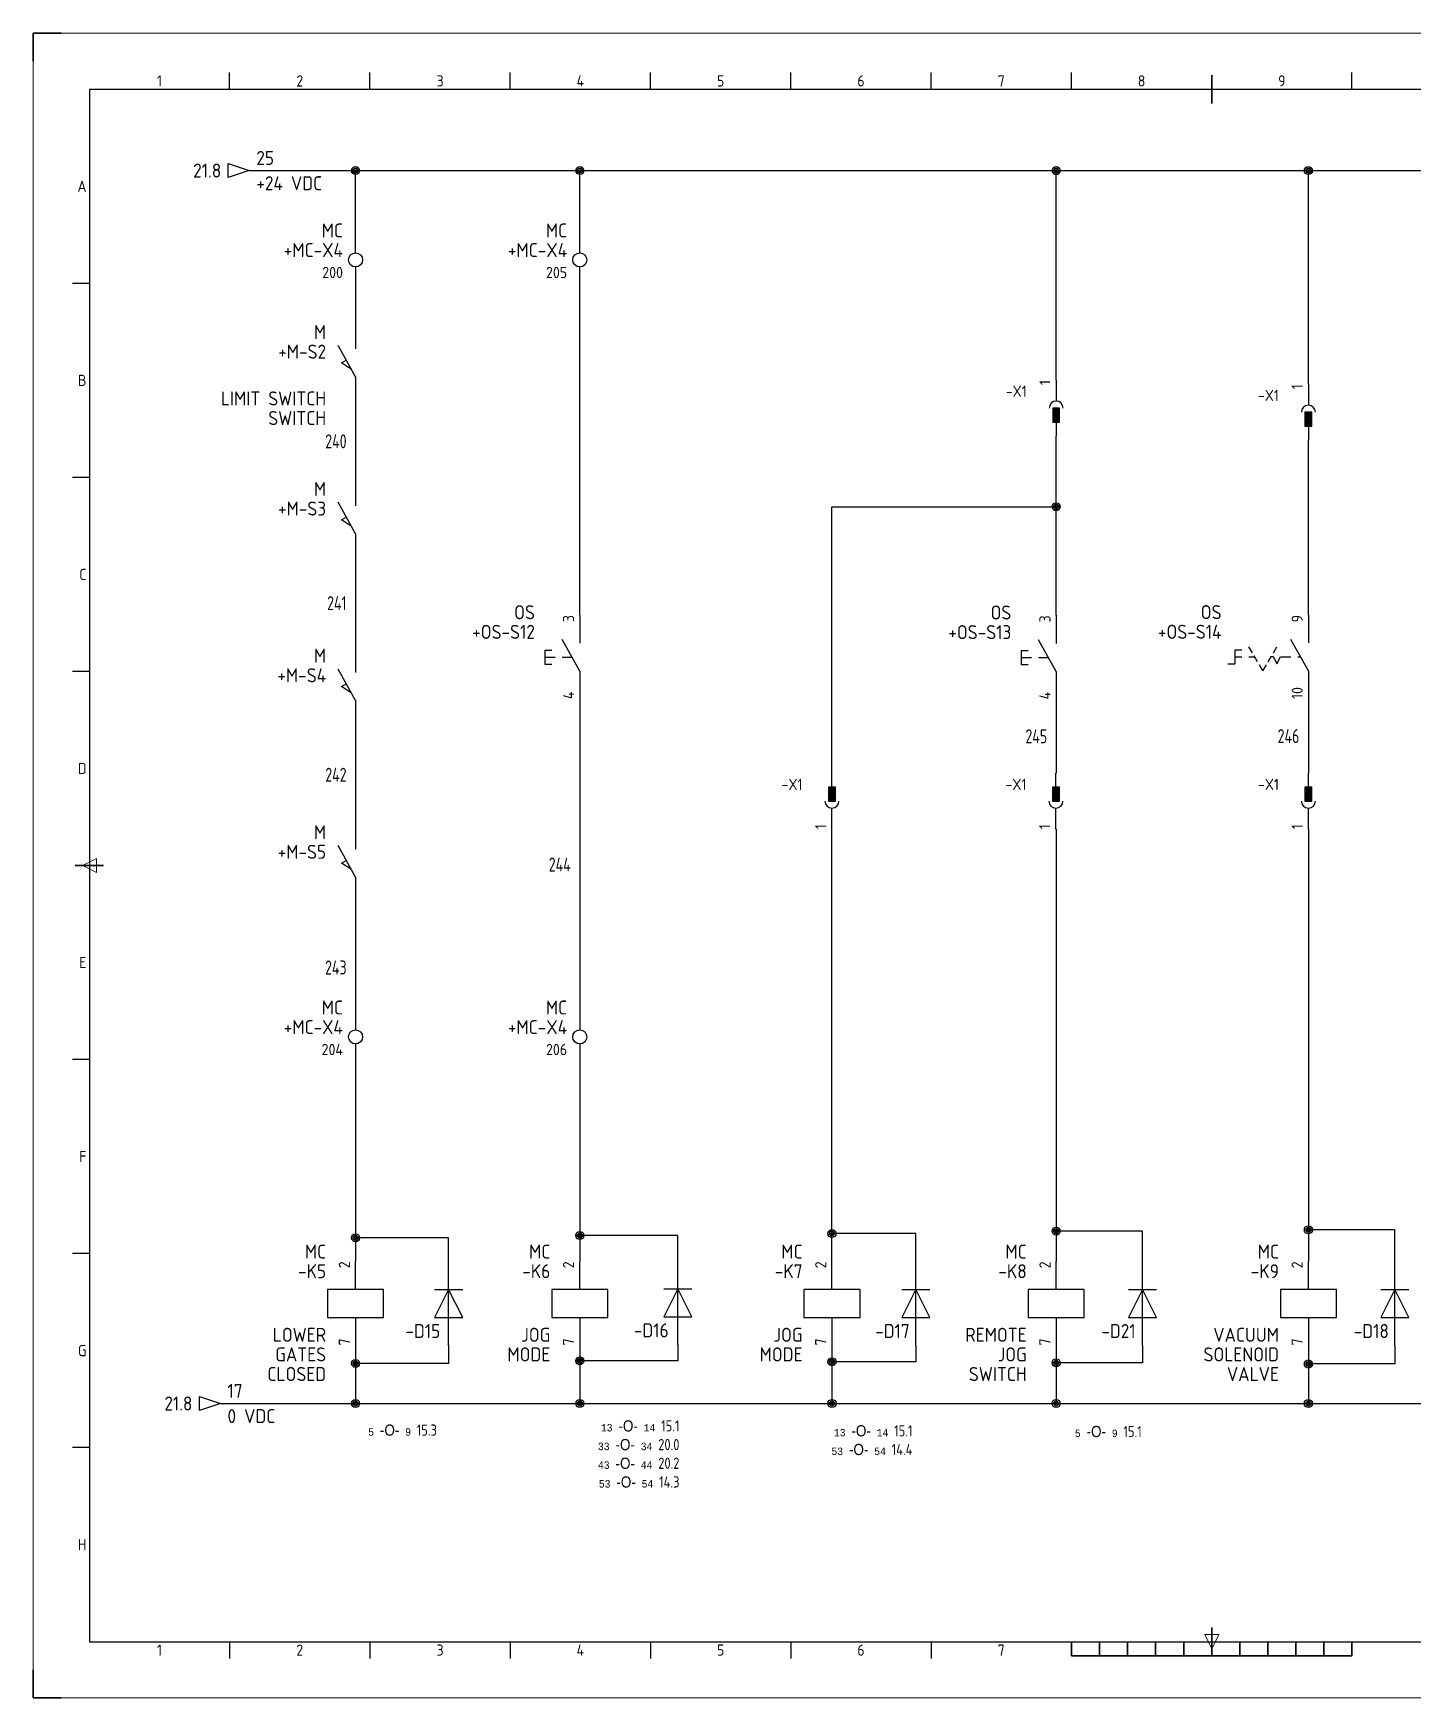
# Model space of a CAD drawing. Header units: millimetres. Extents: x 0 to 841, y 0 to 594.
# Drawn here: x 0 to 492, y 0 to 594 of the extents above; entities that cross this region are included whole.
import ezdxf
from ezdxf.enums import TextEntityAlignment as Align

# ---------------------------------------------------------------- set-up
doc = ezdxf.new("R2010")
doc.units = ezdxf.units.MM
doc.header["$LTSCALE"] = 12
for name, color, linetype in [('AE_BOR', 1, 'Continuous'), ('BLK_0.75mm^2', 7, 'Continuous'), ('BLU_1.0mm^2', 5, 'Continuous'), ('BLU_1.5mm^2', 5, 'Continuous'), ('DESC', 150, 'Continuous'), ('GRN_2.5mm^2', 3, 'Continuous'), ('LOC', 8, 'Continuous'), ('MISC', 7, 'Continuous'), ('SYMS', 7, 'Continuous'), ('TAGS', 150, 'Continuous'), ('TERMS', 123, 'Continuous'), ('WIRENO', 72, 'Continuous'), ('WIREREF_DEST', 52, 'Continuous'), ('XREF', 7, 'Continuous')]:
    doc.layers.add(name, color=color, linetype=linetype)
doc.styles.add('WD_IEC', font='isocp2.shx', dxfattribs={"width": 0.9, "height": 4, "bigfont": 'gbcbig.shx'})

# ---------------------------------------------------------------- blocks, each defined once
blk = doc.blocks.new('gb_a1')
for p, q in [((20, 574), (20, 20)), ((20, 574), (821, 574)), ((20, 20), (821, 20))]:
    blk.add_line(p, q)
at = {"layer": 'AE_BOR', "lineweight": 30}
for p, q in [((10, 594), (0, 594)), ((0, 594), (0, 584)), ((0, 0), (0, 10)), ((0, 0), (10, 0))]:
    blk.add_line(p, q, dxfattribs=at)
at = {"layer": 'AE_BOR', "color": 1, "lineweight": 15}
for p, q in [((0, 594), (841, 594)), ((0, 0), (0, 594)), ((17.5, 297), (22.5, 299.5)), ((22.5, 294.5), (17.5, 297)), ((22.5, 299.5), (22.5, 294.5)), ((420.5, 17.5), (418, 22.5)), ((418, 22.5), (423, 22.5)), ((423, 22.5), (420.5, 17.5)), ((841, 0), (0, 0))]:
    blk.add_line(p, q, dxfattribs=at)
at = {"layer": 'AE_BOR'}
for p, q in [((70.0625, 574), (70.0625, 580)), ((120.125, 574), (120.125, 580)), ((170.1875, 574), (170.1875, 580)), ((220.25, 574), (220.25, 580)), ((270.3125, 574), (270.3125, 580)), ((320.375, 574), (320.375, 580)), ((370.4375, 574), (370.4375, 580)), ((470.5625, 574), (470.5625, 580)), ((20, 504.75), (14, 504.75)), ((20, 435.5), (14, 435.5)), ((20, 366.25), (14, 366.25)), ((20, 227.75), (14, 227.75)), ((20, 158.5), (14, 158.5)), ((20, 89.25), (14, 89.25)), ((70.0625, 20), (70.0625, 14)), ((120.125, 20), (120.125, 14)), ((170.1875, 20), (170.1875, 14)), ((220.25, 20), (220.25, 14)), ((270.3125, 20), (270.3125, 14)), ((320.375, 20), (320.375, 14))]:
    blk.add_line(p, q, dxfattribs=at)
at = {"layer": 'AE_BOR', "color": 2, "lineweight": 30}
for p, q in [((420.5, 574), (420.5, 579)), ((420.5, 569), (420.5, 574)), ((15, 297), (25, 297)), ((420.5, 20), (420.5, 25)), ((370.5, 20), (370.5, 15)), ((380.5, 20), (380.5, 15)), ((390.5, 20), (390.5, 15)), ((400.5, 20), (400.5, 15)), ((410.5, 20), (410.5, 15)), ((420.5, 20), (420.5, 15)), ((430.5, 20), (430.5, 15)), ((440.5, 20), (440.5, 15)), ((450.5, 20), (450.5, 15)), ((460.5, 20), (460.5, 15)), ((470.5, 20), (470.5, 15)), ((370.5, 15), (470.5, 15))]:
    blk.add_line(p, q, dxfattribs=at)
at = {"layer": 'AE_BOR', "style": 'WD_IEC'}
for s, p in [('1', (45.03125, 575)), ('2', (95.09375, 575)), ('3', (145.15625, 575)), ('4', (195.21875, 575)), ('5', (245.28125, 575)), ('6', (295.34375, 575)), ('7', (345.40625, 575)), ('8', (395.46875, 575)), ('9', (445.53125, 575)), ('1', (45.03125, 15)), ('2', (95.09375, 15)), ('3', (145.15625, 15)), ('4', (195.21875, 15)), ('5', (245.28125, 15)), ('6', (295.34375, 15)), ('7', (345.40625, 15))]:
    blk.add_text(s, height=4, dxfattribs=at).set_placement(p, align=Align.CENTER)
for s, p in [('A', (19, 539.375)), ('B', (19, 470.125)), ('C', (19, 400.875)), ('D', (19, 331.625)), ('E', (19, 262.375)), ('F', (19, 193.125)), ('G', (19, 123.875)), ('H', (19, 54.625))]:
    blk.add_text(s, height=4, dxfattribs=at).set_placement(p, align=Align.MIDDLE_RIGHT)
blk = doc.blocks.new('VDI1')
for p, q in [((0, 7.5), (0, -7.5)), ((0, -2.5), (-2.5, 2.5)), ((-2.5, 2.5), (2.5, 2.5)), ((2.5, 2.5), (0, -2.5)), ((-2.5, -2.5), (2.5, -2.5))]:
    blk.add_line(p, q)
at = {"style": 'WD_IEC'}
for tag, p in [('INST', (-5.5, 10.25)), ('LOC', (-5.5, 6.75)), ('TAG1', (-5.5, 3.25)), ('DESC1', (-5.5, -6.35)), ('DESC2', (-5.5, -9.85)), ('DESC3', (-5.5, -13.35))]:
    blk.add_attdef(tag, text='', height=2.5, dxfattribs=at).set_placement(p, align=Align.RIGHT)
blk.add_attdef('TERM01', text='', height=2, rotation=90, dxfattribs=at).set_placement((-1, 7.5), align=Align.RIGHT)
at = {"style": 'WD_IEC', "flags": 1}
for tag, p, height in [('X2TERM01', (0, 7.5), 0.32), ('ASSYCODE', (1, -4), 1), ('FAMILY', (1, -5.5), 1), ('X8TERM02', (0, -7.5), 0.32), ('CATDESC', (1, -7), 1)]:
    blk.add_attdef(tag, p, '', height=height, dxfattribs=at)
at = {"style": 'WD_IEC', "flags": 9}
for tag, p in [('MFG', (-5.5, -0.25)), ('CAT', (-5.5, -2.75))]:
    blk.add_attdef(tag, text='', height=1.5, dxfattribs=at).set_placement(p, align=Align.RIGHT)
at = {"style": 'WD_IEC'}
blk.add_attdef('TERM02', (-1, -7.5), '', height=2, rotation=90, dxfattribs=at)
blk = doc.blocks.new('VLS11')
for p, q in [((0, 7.5), (0, 2.5)), ((0, -2.5), (-3.12, 3.12)), ((-2.5, 0), (-1.65, 0.47)), ((-0.74, -1.18), (-2.5, 0)), ((0, -2.5), (0, -7.5))]:
    blk.add_line(p, q)
at = {"style": 'WD_IEC'}
for tag, p in [('INST', (-5.25, 7.75)), ('LOC', (-5.25, 4.25)), ('TAG1', (-5.25, 0.75)), ('XREF', (-5.25, -3.75)), ('DESC1', (-5.25, -7.6)), ('DESC2', (-5.25, -11.1)), ('DESC3', (-5.25, -14.6))]:
    blk.add_attdef(tag, text='', height=2.5, dxfattribs=at).set_placement(p, align=Align.RIGHT)
blk.add_attdef('TERM01', text='', height=2, rotation=90, dxfattribs=at).set_placement((-1, 7.5), align=Align.RIGHT)
at = {"style": 'WD_IEC', "flags": 1}
for tag, p, height in [('X2TERM01', (0, 7.5), 0.32), ('MFG', (2.75, 6.5), 1.5), ('CAT', (2.75, 4), 1.5), ('X4LINK', (-4.92, 0), 0.32), ('X1LINK', (0, 0), 0.32), ('CONTACT', (1, -2.5), 1), ('ASSYCODE', (1, -4), 1), ('FAMILY', (1, -5.5), 1), ('X8TERM02', (0, -7.5), 0.32), ('CATDESC', (1, -7), 1)]:
    blk.add_attdef(tag, p, '', height=height, dxfattribs=at)
at = {"style": 'WD_IEC'}
blk.add_attdef('TERM02', (-1, -7.5), '', height=2, rotation=90, dxfattribs=at)
blk = doc.blocks.new('VPB11')
for p, q in [((0, 7.5), (0, 2.5)), ((0, -2.5), (-3.125, 3.125)), ((-6.25, 1.25), (-6.25, -1.25)), ((-6.25, 1.25), (-5, 1.25)), ((-6.25, 0), (-4.375, 0)), ((-3.125, 0), (-1.389, 0)), ((-6.25, -1.25), (-5, -1.25)), ((0, -2.5), (0, -7.5))]:
    blk.add_line(p, q)
at = {"style": 'WD_IEC'}
for tag, p in [('INST', (-8, 10.25)), ('LOC', (-8, 6.75)), ('TAG1', (-8, 3.25)), ('DESC1', (-8, -10.35)), ('DESC2', (-8, -13.85)), ('DESC3', (-8, -17.35))]:
    blk.add_attdef(tag, text='', height=2.5, dxfattribs=at).set_placement(p, align=Align.RIGHT)
blk.add_attdef('TERM01', text='', height=2, rotation=90, dxfattribs=at).set_placement((-1, 7.5), align=Align.RIGHT)
at = {"style": 'WD_IEC', "flags": 1}
for tag, p, height in [('X2TERM01', (0, 7.5), 0.32), ('CONTACT', (0.5, 4.5), 1), ('X1LINK', (0, 0), 0.32), ('ASSYCODE', (1, -4), 1), ('FAMILY', (1, -5.5), 1), ('X8TERM02', (0, -7.5), 0.32), ('CATDESC', (1, -7), 1)]:
    blk.add_attdef(tag, p, '', height=height, dxfattribs=at)
at = {"style": 'WD_IEC', "flags": 9}
for tag, p in [('MFG', (-8.5, -0.25)), ('CAT', (-8.5, -2.75))]:
    blk.add_attdef(tag, text='', height=1.5, dxfattribs=at).set_placement(p, align=Align.RIGHT)
at = {"style": 'WD_IEC'}
blk.add_attdef('TERM02', (-1, -7.5), '', height=2, rotation=90, dxfattribs=at)
at = {"lineweight": 15, "style": 'WD_IEC'}
blk.add_attdef('XREF', text='', height=2.5, dxfattribs=at).set_placement((-8, -6.35), align=Align.RIGHT)
blk = doc.blocks.new('VSS112')
for p, q in [((0, 7.5), (0, 2.5)), ((0, -2.5), (-3.12, 3.12)), ((-13.12, 1.25), (-11.88, 1.25)), ((-13.12, 1.25), (-13.12, -1.25)), ((-13.12, 0), (-11.88, 0)), ((-10, 0.75), (-10.62, 1.83)), ((-10.62, 0), (-9.57, 0)), ((-9.06, -0.88), (-9.69, 0.21)), ((-7.19, -0.88), (-6.56, 0.21)), ((-6.25, 0), (-6.68, 0)), ((-6.25, 0.75), (-5.62, 1.83)), ((-6.25, 0), (-5.62, -1.25)), ((-5.62, -1.25), (-5, 0)), ((-5, 0), (-3.12, 0)), ((-1.88, 0), (-1.39, 0)), ((-14.38, -1.25), (-13.12, -1.25)), ((-8.12, -2.5), (-8.75, -1.42)), ((-8.12, -2.5), (-7.5, -1.42)), ((0, -2.5), (0, -7.5))]:
    blk.add_line(p, q)
at = {"style": 'WD_IEC'}
for tag, p in [('INST', (-15.5, 10.25)), ('LOC', (-15.5, 6.75)), ('TAG1', (-15.5, 3.25)), ('DESC1', (-15.5, -10.35)), ('DESC2', (-15.5, -13.85)), ('DESC3', (-15.5, -17.35))]:
    blk.add_attdef(tag, text='', height=2.5, dxfattribs=at).set_placement(p, align=Align.RIGHT)
at = {"style": 'WD_IEC', "flags": 8}
for tag, p in [('POS2', (-5.62, 3.5)), ('POS1', (-10.62, 3.5))]:
    blk.add_attdef(tag, text='', height=2, rotation=90, dxfattribs=at).set_placement(p, align=Align.MIDDLE_LEFT)
at = {"style": 'WD_IEC'}
blk.add_attdef('TERM01', text='', height=2, rotation=90, dxfattribs=at).set_placement((-1, 7.5), align=Align.RIGHT)
at = {"style": 'WD_IEC', "flags": 1}
for tag, p, height in [('X2TERM01', (0, 7.5), 0.32), ('CONTACT', (0.5, 4.5), 1), ('X1LINK', (0, 0), 0.32), ('X8TERM02', (0, -7.5), 0.32), ('ASSYCODE', (1, -9), 1), ('FAMILY', (1, -10.5), 1), ('CATDESC', (1, -12), 1)]:
    blk.add_attdef(tag, p, '', height=height, dxfattribs=at)
at = {"style": 'WD_IEC', "flags": 9}
for tag, p in [('MFG', (-16, -0.25)), ('CAT', (-16, -2.75))]:
    blk.add_attdef(tag, text='', height=1.5, dxfattribs=at).set_placement(p, align=Align.RIGHT)
at = {"style": 'WD_IEC'}
blk.add_attdef('TERM02', (-1, -7.5), '', height=2, rotation=90, dxfattribs=at)
at = {"lineweight": 15, "style": 'WD_IEC'}
blk.add_attdef('XREF', text='', height=2.5, dxfattribs=at).set_placement((-15.5, -6.35), align=Align.RIGHT)
blk.add_attdef('STATE', (1.25, -6.35), '', height=2.5, dxfattribs=at)
blk = doc.blocks.new('VCR1')
for p, q in [((0, 2.5), (0, 7.5)), ((0, -2.5), (0, -7.5))]:
    blk.add_line(p, q)
blk.add_lwpolyline([(-5, 2.5), (-5, -2.5), (5, -2.5), (5, 2.5)], close=True)
at = {"style": 'WD_IEC'}
for tag, p in [('INST', (-5.25, 11.5)), ('LOC', (-5.25, 8)), ('TAG1', (-5.25, 4.5)), ('DESC1', (-5.25, -6.85)), ('DESC2', (-5.25, -10.35)), ('DESC3', (-5.25, -13.85))]:
    blk.add_attdef(tag, text='', height=2.5, dxfattribs=at).set_placement(p, align=Align.RIGHT)
blk.add_attdef('TERM01', text='', height=2, rotation=90, dxfattribs=at).set_placement((-1, 7.5), align=Align.RIGHT)
at = {"style": 'WD_IEC', "flags": 1}
for tag, p, height in [('X2TERM01', (0, 7.5), 0.32), ('X4LINK', (-5, 0), 0.32), ('X1LINK', (5, 0), 0.32), ('ASSYCODE', (1, -4), 1), ('FAMILY', (1, -5.5), 1), ('X8TERM02', (0, -7.5), 0.32), ('CATDESC', (1, -7), 1)]:
    blk.add_attdef(tag, p, '', height=height, dxfattribs=at)
at = {"style": 'WD_IEC', "flags": 9}
for tag, p in [('MFG', (-6, 1)), ('CAT', (-6, -1.5))]:
    blk.add_attdef(tag, text='', height=1.5, dxfattribs=at).set_placement(p, align=Align.RIGHT)
at = {"style": 'WD_IEC'}
blk.add_attdef('TERM02', (-1, -7.5), '', height=2, rotation=90, dxfattribs=at)
at = {"lineweight": 9, "style": 'WD_IEC'}
for tag, p in [('NO', (-5.5, -16.5)), ('NC', (-5.5, -20))]:
    blk.add_attdef(tag, text='', height=2.5, dxfattribs=at).set_placement(p, align=Align.TOP_RIGHT)
for tag, p in [('XREFNO', (-4, -16.5)), ('XREFNC', (-4, -20))]:
    blk.add_attdef(tag, text='', height=2.5, dxfattribs=at).set_placement(p, align=Align.TOP_LEFT)
blk = doc.blocks.new('HA1D3')
blk.add_lwpolyline([(0, 0), (-3.75, -1.25), (-3.75, 1.25)], close=True)
at = {"style": 'WD_IEC'}
for tag, p, height, flags in [('WIRENO', (1.25, 1), 2.5, 8), ('X1TERM01', (0, 0), 0.32, 1)]:
    blk.add_attdef(tag, p, '', height=height, dxfattribs=dict(at, flags=flags))
blk.add_attdef('XREF', text='', height=2.5, dxfattribs=at).set_placement((-5, 0), align=Align.MIDDLE_RIGHT)
at = {"style": 'WD_IEC', "flags": 1}
blk.add_attdef('SIGCODE', text='', height=1, dxfattribs=at).set_placement((-2.5, 1.8), align=Align.RIGHT)
at = {"style": 'WD_IEC'}
blk.add_attdef('DESC1', text='', height=2.5, dxfattribs=at).set_placement((1.25, -1), align=Align.TOP_LEFT)
blk = doc.blocks.new('VT0002')
blk.add_circle((0, 0), 1.25)
at = {"style": 'WD_IEC'}
for tag, p in [('INST', (-2.25, 7.5)), ('LOC', (-2.25, 4))]:
    blk.add_attdef(tag, text='', height=2.5, dxfattribs=at).set_placement(p, align=Align.RIGHT)
at = {"style": 'WD_IEC', "flags": 1}
for tag, p, height in [('ASSYCODE', (2.75, 10.75), 1), ('CATDESC', (2.75, 9.25), 1), ('MFG', (2.75, 7.25), 1.5), ('CAT', (2.75, 4.75), 1.5), ('X4TERM01', (-1.25, 0), 0.32), ('X4PIN01', (-1.25, 1), 0.4), ('X4TERMDESC01', (-1.25, 0.5), 0.4), ('X2TERM01', (0, 1.25), 0.32), ('X2PIN01', (0, 2.25), 0.4), ('X2TERMDESC01', (0, 1.75), 0.4), ('X8PIN01', (0, -0.25), 0.4), ('X1TERM01', (1.25, 0), 0.32), ('X1PIN01', (1.25, 1), 0.4), ('X1TERMDESC01', (1.25, 0.5), 0.4), ('X8TERM01', (0, -1.25), 0.32), ('X8TERMDESC01', (0, -0.75), 0.4), ('STRIPSEQ', (0, -3), 0.4), ('LINKTERM', (0, -2), 0.4)]:
    blk.add_attdef(tag, p, '', height=height, dxfattribs=at)
at = {"style": 'WD_IEC', "flags": 8}
for tag, height, p in [('TAGSTRIP', 2.5, (-2.25, 0.5)), ('TERM01', 2, (-2.25, -3.25))]:
    blk.add_attdef(tag, text='', height=height, dxfattribs=at).set_placement(p, align=Align.RIGHT)
blk = doc.blocks.new('VC02JP1')
for p, q in [((0, 5), (0, 1.25)), ((0, -2.5), (0, -5))]:
    blk.add_line(p, q)
blk.add_lwpolyline([(0.62, 0), (-0.62, 0), (-0.62, -2.5), (0.62, -2.5)], close=True)
blk.add_arc((0, 0), 1.25, 0, 180)
blk.add_point((0, 0))
blk.add_solid([(0.62, -2.5), (0.62, 0), (-0.62, -2.5), (-0.62, 0)])
at = {"style": 'WD_IEC', "flags": 1}
for tag, p in [('INST', (-5.25, 8)), ('LOC', (-5.25, 5))]:
    blk.add_attdef(tag, text='', height=2, dxfattribs=at).set_placement(p, align=Align.RIGHT)
at = {"style": 'WD_IEC'}
for tag, p in [('TAG2', (-5.25, 2)), ('DESC1', (-5.25, -5.1)), ('DESC2', (-5.25, -8.1)), ('DESC3', (-5.25, -11.1))]:
    blk.add_attdef(tag, text='', height=2, dxfattribs=at).set_placement(p, align=Align.RIGHT)
blk.add_attdef('TERM01', text='', height=2, rotation=90, dxfattribs=at).set_placement((-1, 5), align=Align.RIGHT)
at = {"style": 'WD_IEC', "flags": 1}
for tag, p, height in [('X2TERM01', (0, 5), 0.32), ('X2TERMDESC01', (0, 4.48), 0.32), ('MFG', (2.75, 4), 1.5), ('CAT', (2.75, 1.5), 1.5), ('X4LINK', (-1.25, -1.25), 0.32), ('X1LINK', (1.25, -1.25), 0.32), ('ASSYCODE', (2.75, -2.75), 1), ('X8TERM01', (0, -5), 0.32), ('X8TERMDESC01', (0, -5.52), 0.32), ('FAMILY', (2.75, -4.25), 1), ('CATDESC', (2.75, -5.75), 1)]:
    blk.add_attdef(tag, p, '', height=height, dxfattribs=at)
blk = doc.blocks.new('VC01PJ1')
for p, q in [((0, 2.5), (0, 5)), ((0, -5), (0, -1.25))]:
    blk.add_line(p, q)
blk.add_lwpolyline([(-0.63, 0), (0.62, 0), (0.62, 2.5), (-0.63, 2.5)], close=True)
blk.add_arc((0, 0), 1.25, 180, 0)
blk.add_point((0, 0))
blk.add_solid([(-0.63, 2.5), (-0.63, 0), (0.62, 2.5), (0.62, 0)])
at = {"style": 'WD_IEC', "flags": 1}
for tag, p in [('INST', (-5.25, 8)), ('LOC', (-5.25, 5))]:
    blk.add_attdef(tag, text='', height=2, dxfattribs=at).set_placement(p, align=Align.RIGHT)
at = {"style": 'WD_IEC'}
for tag, p in [('TAG1', (-5.25, 2)), ('DESC1', (-5.25, -5.1)), ('DESC2', (-5.25, -8.1)), ('DESC3', (-5.25, -11.1))]:
    blk.add_attdef(tag, text='', height=2, dxfattribs=at).set_placement(p, align=Align.RIGHT)
at = {"style": 'WD_IEC', "flags": 1}
for tag, p, height in [('X2TERM01', (0, 5), 0.32), ('X2TERMDESC01', (0, 4.48), 0.32), ('MFG', (2.75, 4), 1.5), ('CAT', (2.75, 1.5), 1.5), ('X4LINK', (-1.25, 1.25), 0.32), ('X1LINK', (1.25, 1.25), 0.32), ('ASSYCODE', (2.75, -2.75), 1), ('X8TERM01', (0, -5), 0.32), ('X8TERMDESC01', (0, -5.52), 0.32), ('FAMILY', (2.75, -4.25), 1), ('CATDESC', (2.75, -5.75), 1)]:
    blk.add_attdef(tag, p, '', height=height, dxfattribs=at)
at = {"style": 'WD_IEC'}
blk.add_attdef('TERM01', (-1, -5), '', height=2, rotation=90, dxfattribs=at)
blk = doc.blocks.new('VC02PJ1')
for p, q in [((0, 2.5), (0, 5)), ((0, -5), (0, -1.25))]:
    blk.add_line(p, q)
blk.add_lwpolyline([(-0.63, 0), (0.62, 0), (0.62, 2.5), (-0.63, 2.5)], close=True)
blk.add_arc((0, 0), 1.25, 180, 0)
blk.add_point((0, 0))
blk.add_solid([(-0.63, 2.5), (-0.63, 0), (0.62, 2.5), (0.62, 0)])
at = {"style": 'WD_IEC', "flags": 1}
for tag, p in [('INST', (-5.25, 8)), ('LOC', (-5.25, 5))]:
    blk.add_attdef(tag, text='', height=2, dxfattribs=at).set_placement(p, align=Align.RIGHT)
at = {"style": 'WD_IEC'}
for tag, p in [('TAG2', (-5.25, 2)), ('DESC1', (-5.25, -5.1)), ('DESC2', (-5.25, -8.1)), ('DESC3', (-5.25, -11.1))]:
    blk.add_attdef(tag, text='', height=2, dxfattribs=at).set_placement(p, align=Align.RIGHT)
at = {"style": 'WD_IEC', "flags": 1}
for tag, p, height in [('X2TERM01', (0, 5), 0.32), ('X2TERMDESC01', (0, 4.48), 0.32), ('MFG', (2.75, 4), 1.5), ('CAT', (2.75, 1.5), 1.5), ('X4LINK', (-1.25, 1.25), 0.32), ('X1LINK', (1.25, 1.25), 0.32), ('ASSYCODE', (2.75, -2.75), 1), ('X8TERM01', (0, -5), 0.32), ('X8TERMDESC01', (0, -5.52), 0.32), ('FAMILY', (2.75, -4.25), 1), ('CATDESC', (2.75, -5.75), 1)]:
    blk.add_attdef(tag, p, '', height=height, dxfattribs=at)
at = {"style": 'WD_IEC'}
blk.add_attdef('TERM01', (-1, -5), '', height=2, rotation=90, dxfattribs=at)
blk = doc.blocks.new('WD_WNV')
at = {"linetype": 'Continuous', "style": 'WD_IEC', "width": 0.8}
blk.add_attdef('WIRENO', text='', height=2.5, dxfattribs=at).set_placement((-1.6, 0), align=Align.MIDDLE_RIGHT)
at = {"style": 'WD_IEC', "flags": 1}
for tag, p in [('W08USER', (-1, 0.375)), ('W04USER', (-1, 0.875)), ('W05USER', (-1, 0.75)), ('W09USER', (-1, 0.25)), ('W03USER', (-1, 1)), ('W06USER', (-1, 0.625)), ('W07USER', (-1, 0.5)), ('W02USER', (-1, 1.125)), ('W01USER', (-1, 1.25)), ('W10USER', (-1, 0.125))]:
    blk.add_attdef(tag, text='', height=0.08, dxfattribs=at).set_placement(p, align=Align.CENTER)
blk = doc.blocks.new('wddot')
for radius in [0.72, 0.449, 0.223]:
    blk.add_circle((0, 0), radius)

msp = doc.modelspace()

# ---------------------------------------------------------------- linework, layer by layer
at = {"layer": 'BLK_0.75mm^2'}
for p, q in [((395.76, 166.53), (365, 166.53)), ((395.76, 155.71), (395.76, 166.53)), ((485.86, 166.98), (455, 166.98)), ((485.86, 155.71), (485.86, 166.98)), ((148.22, 164.14), (115, 164.14)), ((148.22, 155.72), (148.22, 164.14)), ((230, 164.95), (195, 164.95)), ((230, 155.96), (230, 164.95)), ((314.87, 165.65), (285, 165.65)), ((314.87, 155.71), (314.87, 165.65)), ((148.22, 125.72), (148.22, 119.29)), ((230, 125.96), (230, 120.25)), ((314.87, 125.71), (314.87, 119.89)), ((395.76, 125.71), (395.76, 119.53)), ((485.86, 125.71), (485.86, 119.1)), ((148.22, 119.29), (115, 119.29)), ((230, 120.25), (195, 120.25)), ((314.87, 119.89), (285, 119.89)), ((395.76, 119.53), (365, 119.53)), ((485.86, 119.1), (455, 119.1))]:
    msp.add_line(p, q, dxfattribs=at)
at = {"layer": 'BLU_1.0mm^2'}
for p, q in [((77.08, 545), (715, 544.98)), ((115, 515.63), (115, 545)), ((195.05, 515.63), (195.05, 545)), ((195, 386.38), (195, 510.63))]:
    msp.add_line(p, q, dxfattribs=at)
at = {"layer": 'BLU_1.5mm^2'}
for p, q in [((365, 470.25), (365, 544.99)), ((455, 468.77), (455, 545)), ((115, 510.63), (115, 491.38)), ((115, 461.38), (115, 435.38)), ((365, 386.28), (365, 450.25)), ((455, 386.42), (455, 448.77)), ((285, 425.03), (365, 425.03)), ((285, 329.95), (285, 425.03)), ((115, 405.38), (115, 375.88)), ((455, 356.42), (455, 329.95)), ((195, 356.38), (195, 238.32)), ((365, 356.28), (365, 329.95)), ((115, 345.88), (115, 312.88)), ((285, 155.71), (285, 309.95)), ((365, 309.95), (365, 155.71)), ((455, 309.95), (455, 155.71)), ((115, 282.88), (115, 238.32)), ((115, 233.32), (115, 155.72)), ((195, 233.32), (195, 155.72))]:
    msp.add_line(p, q, dxfattribs=at)
at = {"layer": 'GRN_2.5mm^2'}
for p, q in [((115, 125.72), (115, 105)), ((195, 125.72), (195, 105)), ((285, 125.71), (285, 105)), ((365, 125.71), (365, 105)), ((455, 125.71), (455, 105)), ((66.79, 105), (714.91, 105))]:
    msp.add_line(p, q, dxfattribs=at)

# ---------------------------------------------------------------- block references
msp.add_blockref('gb_a1', (0, 0))
at = {"layer": 'SYMS'}
ref = msp.add_blockref('HA1D3', (77.08, 545), dxfattribs=dict(at, xscale=2, yscale=2, zscale=2))
ref.add_attrib('WIRENO', '25', (79.58, 547), dxfattribs={"layer": 'WIREREF_DEST', "height": 5, "style": 'WD_IEC', "flags": 8})
ref.add_attrib('DESC1', '+24 VDC', dxfattribs={"layer": 'DESC', "height": 5, "style": 'WD_IEC'}).set_placement((79.58, 543), align=Align.TOP_LEFT)
ref.add_attrib('XREF', '21.8', dxfattribs={"layer": 'XREF', "height": 5, "style": 'WD_IEC'}).set_placement((67.08, 545), align=Align.MIDDLE_RIGHT)
at = {"layer": 'SYMS', "xscale": 2, "yscale": 2, "zscale": 2}
for p in [(115, 545), (195.05, 545), (365, 544.99), (455, 545), (365, 425.03), (195, 164.95), (285, 165.65), (365, 166.53), (455, 166.98), (115, 164.14), (115, 119.29), (195, 120.25), (285, 119.89), (365, 119.53), (455, 119.1), (115, 105), (195, 105), (285, 105), (365, 105), (455, 105)]:
    msp.add_blockref('wddot', p, dxfattribs=at)
at = {"layer": 'SYMS'}
ref = msp.add_blockref('VT0002', (115, 513.13), dxfattribs=dict(at, xscale=2, yscale=2, zscale=2))
ref.add_attrib('TAGSTRIP', '+MC-X4', dxfattribs={"layer": 'TAGS', "height": 5, "style": 'WD_IEC', "flags": 8}).set_placement((110.5, 514.13), align=Align.RIGHT)
ref.add_attrib('LOC', 'MC', dxfattribs={"layer": 'LOC', "height": 5, "style": 'WD_IEC'}).set_placement((110.5, 521.13), align=Align.RIGHT)
ref.add_attrib('TERM01', '200', dxfattribs={"layer": 'TERMS', "height": 4, "style": 'WD_IEC', "flags": 8}).set_placement((110.5, 506.63), align=Align.RIGHT)
ref = msp.add_blockref('VT0002', (195, 513.13), dxfattribs=dict(at, xscale=2, yscale=2, zscale=2))
ref.add_attrib('TAGSTRIP', '+MC-X4', dxfattribs={"layer": 'TAGS', "height": 5, "style": 'WD_IEC', "flags": 8}).set_placement((190.5, 514.13), align=Align.RIGHT)
ref.add_attrib('LOC', 'MC', dxfattribs={"layer": 'LOC', "height": 5, "style": 'WD_IEC'}).set_placement((190.5, 521.13), align=Align.RIGHT)
ref.add_attrib('TERM01', '205', dxfattribs={"layer": 'TERMS', "height": 4, "style": 'WD_IEC', "flags": 8}).set_placement((190.5, 506.63), align=Align.RIGHT)
ref = msp.add_blockref('VLS11', (115, 476.38), dxfattribs=dict(at, xscale=2, yscale=2, zscale=2))
ref.add_attrib('TAG1', '+M-S2', dxfattribs={"layer": 'TAGS', "height": 5, "style": 'WD_IEC'}).set_placement((104.5, 477.88), align=Align.RIGHT)
ref.add_attrib('LOC', 'M', dxfattribs={"layer": 'LOC', "height": 5, "style": 'WD_IEC'}).set_placement((104.5, 484.88), align=Align.RIGHT)
ref.add_attrib('DESC1', 'LIMIT SWITCH', dxfattribs={"layer": 'DESC', "height": 5, "style": 'WD_IEC'}).set_placement((104.5, 461.18), align=Align.RIGHT)
ref.add_attrib('DESC2', 'SWITCH', dxfattribs={"layer": 'DESC', "height": 5, "style": 'WD_IEC'}).set_placement((104.5, 454.18), align=Align.RIGHT)
ref = msp.add_blockref('VC02JP1', (365, 460.25), dxfattribs=dict(at, xscale=2, yscale=2, zscale=2))
ref.add_attrib('TAG2', '-X1', dxfattribs={"layer": 'TAGS', "height": 4, "style": 'WD_IEC'}).set_placement((354.5, 464.25), align=Align.RIGHT)
ref.add_attrib('TERM01', '1', dxfattribs={"layer": 'TERMS', "height": 4, "rotation": 90, "style": 'WD_IEC'}).set_placement((363, 470.25), align=Align.RIGHT)
ref = msp.add_blockref('VC02JP1', (454.99, 458.77), dxfattribs=dict(at, xscale=2, yscale=2, zscale=2))
ref.add_attrib('TAG2', '-X1', dxfattribs={"layer": 'TAGS', "height": 4, "style": 'WD_IEC'}).set_placement((444.49, 462.77), align=Align.RIGHT)
ref.add_attrib('TERM01', '1', dxfattribs={"layer": 'TERMS', "height": 4, "rotation": 90, "style": 'WD_IEC'}).set_placement((452.99, 468.77), align=Align.RIGHT)
ref = msp.add_blockref('VLS11', (115, 420.38), dxfattribs=dict(at, xscale=2, yscale=2, zscale=2))
ref.add_attrib('TAG1', '+M-S3', dxfattribs={"layer": 'TAGS', "height": 5, "style": 'WD_IEC'}).set_placement((104.5, 421.88), align=Align.RIGHT)
ref.add_attrib('LOC', 'M', dxfattribs={"layer": 'LOC', "height": 5, "style": 'WD_IEC'}).set_placement((104.5, 428.88), align=Align.RIGHT)
ref = msp.add_blockref('VPB11', (195, 371.38), dxfattribs=dict(at, xscale=2, yscale=2, zscale=2))
ref.add_attrib('TAG1', '+OS-S12', dxfattribs={"layer": 'TAGS', "height": 5, "style": 'WD_IEC'}).set_placement((179, 377.88), align=Align.RIGHT)
ref.add_attrib('LOC', 'OS', dxfattribs={"layer": 'LOC', "height": 5, "style": 'WD_IEC'}).set_placement((179, 384.88), align=Align.RIGHT)
ref.add_attrib('TERM01', '3', dxfattribs={"layer": 'TERMS', "height": 4, "rotation": 90, "style": 'WD_IEC'}).set_placement((193, 386.38), align=Align.RIGHT)
ref.add_attrib('TERM02', '4', (193, 356.38), dxfattribs={"layer": 'TERMS', "height": 4, "rotation": 90, "style": 'WD_IEC'})
ref = msp.add_blockref('VPB11', (365, 371.28), dxfattribs=dict(at, xscale=2, yscale=2, zscale=2))
ref.add_attrib('TAG1', '+OS-S13', dxfattribs={"layer": 'TAGS', "height": 5, "style": 'WD_IEC'}).set_placement((349, 377.78), align=Align.RIGHT)
ref.add_attrib('LOC', 'OS', dxfattribs={"layer": 'LOC', "height": 5, "style": 'WD_IEC'}).set_placement((349, 384.78), align=Align.RIGHT)
ref.add_attrib('TERM01', '3', dxfattribs={"layer": 'TERMS', "height": 4, "rotation": 90, "style": 'WD_IEC'}).set_placement((363, 386.28), align=Align.RIGHT)
ref.add_attrib('TERM02', '4', (363, 356.28), dxfattribs={"layer": 'TERMS', "height": 4, "rotation": 90, "style": 'WD_IEC'})
ref = msp.add_blockref('VSS112', (455, 371.42), dxfattribs=dict(at, xscale=2, yscale=2, zscale=2))
ref.add_attrib('TAG1', '+OS-S14', dxfattribs={"layer": 'TAGS', "height": 5, "style": 'WD_IEC'}).set_placement((424, 377.92), align=Align.RIGHT)
ref.add_attrib('LOC', 'OS', dxfattribs={"layer": 'LOC', "height": 5, "style": 'WD_IEC'}).set_placement((424, 384.92), align=Align.RIGHT)
ref.add_attrib('TERM01', '9', dxfattribs={"layer": 'TERMS', "height": 4, "rotation": 90, "style": 'WD_IEC'}).set_placement((453, 386.42), align=Align.RIGHT)
ref.add_attrib('TERM02', '10', (453, 356.42), dxfattribs={"layer": 'TERMS', "height": 4, "rotation": 90, "style": 'WD_IEC'})
ref = msp.add_blockref('VLS11', (115, 360.88), dxfattribs=dict(at, xscale=2, yscale=2, zscale=2))
ref.add_attrib('TAG1', '+M-S4', dxfattribs={"layer": 'TAGS', "height": 5, "style": 'WD_IEC'}).set_placement((104.5, 362.38), align=Align.RIGHT)
ref.add_attrib('LOC', 'M', dxfattribs={"layer": 'LOC', "height": 5, "style": 'WD_IEC'}).set_placement((104.5, 369.38), align=Align.RIGHT)
ref = msp.add_blockref('VC01PJ1', (285, 319.95), dxfattribs=dict(at, xscale=2, yscale=2, zscale=2))
ref.add_attrib('TAG1', '-X1', dxfattribs={"layer": 'TAGS', "height": 4, "style": 'WD_IEC'}).set_placement((274.5, 323.95), align=Align.RIGHT)
ref.add_attrib('TERM01', '1', (283, 309.95), dxfattribs={"layer": 'TERMS', "height": 4, "rotation": 90, "style": 'WD_IEC'})
ref = msp.add_blockref('VC02PJ1', (364.91, 319.95), dxfattribs=dict(at, xscale=2, yscale=2, zscale=2))
ref.add_attrib('TAG2', '-X1', dxfattribs={"layer": 'TAGS', "height": 4, "style": 'WD_IEC'}).set_placement((354.41, 323.95), align=Align.RIGHT)
ref.add_attrib('TERM01', '1', (362.91, 309.95), dxfattribs={"layer": 'TERMS', "height": 4, "rotation": 90, "style": 'WD_IEC'})
ref = msp.add_blockref('VC02PJ1', (455, 319.95), dxfattribs=dict(at, xscale=2, yscale=2, zscale=2))
ref.add_attrib('TAG2', '-X1', dxfattribs={"layer": 'TAGS', "height": 4, "style": 'WD_IEC'}).set_placement((444.5, 323.95), align=Align.RIGHT)
ref.add_attrib('TERM01', '1', (453, 309.95), dxfattribs={"layer": 'TERMS', "height": 4, "rotation": 90, "style": 'WD_IEC'})
ref = msp.add_blockref('VLS11', (115, 297.88), dxfattribs=dict(at, xscale=2, yscale=2, zscale=2))
ref.add_attrib('TAG1', '+M-S5', dxfattribs={"layer": 'TAGS', "height": 5, "style": 'WD_IEC'}).set_placement((104.5, 299.38), align=Align.RIGHT)
ref.add_attrib('LOC', 'M', dxfattribs={"layer": 'LOC', "height": 5, "style": 'WD_IEC'}).set_placement((104.5, 306.38), align=Align.RIGHT)
ref = msp.add_blockref('VT0002', (115, 235.82), dxfattribs=dict(at, xscale=2, yscale=2, zscale=2))
ref.add_attrib('TAGSTRIP', '+MC-X4', dxfattribs={"layer": 'TAGS', "height": 5, "style": 'WD_IEC', "flags": 8}).set_placement((110.5, 236.82), align=Align.RIGHT)
ref.add_attrib('LOC', 'MC', dxfattribs={"layer": 'LOC', "height": 5, "style": 'WD_IEC'}).set_placement((110.5, 243.82), align=Align.RIGHT)
ref.add_attrib('TERM01', '204', dxfattribs={"layer": 'TERMS', "height": 4, "style": 'WD_IEC', "flags": 8}).set_placement((110.5, 229.32), align=Align.RIGHT)
ref = msp.add_blockref('VT0002', (195, 235.82), dxfattribs=dict(at, xscale=2, yscale=2, zscale=2))
ref.add_attrib('TAGSTRIP', '+MC-X4', dxfattribs={"layer": 'TAGS', "height": 5, "style": 'WD_IEC', "flags": 8}).set_placement((190.5, 236.82), align=Align.RIGHT)
ref.add_attrib('LOC', 'MC', dxfattribs={"layer": 'LOC', "height": 5, "style": 'WD_IEC'}).set_placement((190.5, 243.82), align=Align.RIGHT)
ref.add_attrib('TERM01', '206', dxfattribs={"layer": 'TERMS', "height": 4, "style": 'WD_IEC', "flags": 8}).set_placement((190.5, 229.32), align=Align.RIGHT)
ref = msp.add_blockref('VCR1', (115, 140.72), dxfattribs=dict(at, xscale=2, yscale=2, zscale=2))
ref.add_attrib('TAG1', '-K5', dxfattribs={"layer": 'TAGS', "height": 5, "style": 'WD_IEC'}).set_placement((104.5, 149.72), align=Align.RIGHT)
ref.add_attrib('LOC', 'MC', dxfattribs={"layer": 'LOC', "height": 5, "style": 'WD_IEC'}).set_placement((104.5, 156.72), align=Align.RIGHT)
ref.add_attrib('DESC1', 'LOWER', dxfattribs={"layer": 'DESC', "height": 5, "style": 'WD_IEC'}).set_placement((104.5, 127.02), align=Align.RIGHT)
ref.add_attrib('DESC2', 'GATES', dxfattribs={"layer": 'DESC', "height": 5, "style": 'WD_IEC'}).set_placement((104.5, 120.02), align=Align.RIGHT)
ref.add_attrib('DESC3', 'CLOSED', dxfattribs={"layer": 'DESC', "height": 5, "style": 'WD_IEC'}).set_placement((104.5, 113.02), align=Align.RIGHT)
ref.add_attrib('TERM01', '2', dxfattribs={"layer": 'TERMS', "height": 4, "rotation": 90, "style": 'WD_IEC'}).set_placement((113, 155.72), align=Align.RIGHT)
ref.add_attrib('TERM02', '7', (113, 125.72), dxfattribs={"layer": 'TERMS', "height": 4, "rotation": 90, "style": 'WD_IEC'})
ref = msp.add_blockref('VCR1', (195, 140.72), dxfattribs=dict(at, xscale=2, yscale=2, zscale=2))
ref.add_attrib('TAG1', '-K6', dxfattribs={"layer": 'TAGS', "height": 5, "style": 'WD_IEC'}).set_placement((184.5, 149.72), align=Align.RIGHT)
ref.add_attrib('LOC', 'MC', dxfattribs={"layer": 'LOC', "height": 5, "style": 'WD_IEC'}).set_placement((184.5, 156.72), align=Align.RIGHT)
ref.add_attrib('DESC1', 'JOG', dxfattribs={"layer": 'DESC', "height": 5, "style": 'WD_IEC'}).set_placement((184.5, 127.02), align=Align.RIGHT)
ref.add_attrib('DESC2', 'MODE', dxfattribs={"layer": 'DESC', "height": 5, "style": 'WD_IEC'}).set_placement((184.5, 120.02), align=Align.RIGHT)
ref.add_attrib('TERM01', '2', dxfattribs={"layer": 'TERMS', "height": 4, "rotation": 90, "style": 'WD_IEC'}).set_placement((193, 155.72), align=Align.RIGHT)
ref.add_attrib('TERM02', '7', (193, 125.72), dxfattribs={"layer": 'TERMS', "height": 4, "rotation": 90, "style": 'WD_IEC'})
ref = msp.add_blockref('VCR1', (285, 140.71), dxfattribs=dict(at, xscale=2, yscale=2, zscale=2))
ref.add_attrib('TAG1', '-K7', dxfattribs={"layer": 'TAGS', "height": 5, "style": 'WD_IEC'}).set_placement((274.5, 149.71), align=Align.RIGHT)
ref.add_attrib('LOC', 'MC', dxfattribs={"layer": 'LOC', "height": 5, "style": 'WD_IEC'}).set_placement((274.5, 156.71), align=Align.RIGHT)
ref.add_attrib('DESC1', 'JOG', dxfattribs={"layer": 'DESC', "height": 5, "style": 'WD_IEC'}).set_placement((274.5, 127.01), align=Align.RIGHT)
ref.add_attrib('DESC2', 'MODE', dxfattribs={"layer": 'DESC', "height": 5, "style": 'WD_IEC'}).set_placement((274.5, 120.01), align=Align.RIGHT)
ref.add_attrib('TERM01', '2', dxfattribs={"layer": 'TERMS', "height": 4, "rotation": 90, "style": 'WD_IEC'}).set_placement((283, 155.71), align=Align.RIGHT)
ref.add_attrib('TERM02', '7', (283, 125.71), dxfattribs={"layer": 'TERMS', "height": 4, "rotation": 90, "style": 'WD_IEC'})
ref = msp.add_blockref('VCR1', (365, 140.71), dxfattribs=dict(at, xscale=2, yscale=2, zscale=2))
ref.add_attrib('TAG1', '-K8', dxfattribs={"layer": 'TAGS', "height": 5, "style": 'WD_IEC'}).set_placement((354.5, 149.71), align=Align.RIGHT)
ref.add_attrib('LOC', 'MC', dxfattribs={"layer": 'LOC', "height": 5, "style": 'WD_IEC'}).set_placement((354.5, 156.71), align=Align.RIGHT)
ref.add_attrib('DESC1', 'REMOTE', dxfattribs={"layer": 'DESC', "height": 5, "style": 'WD_IEC'}).set_placement((354.5, 127.01), align=Align.RIGHT)
ref.add_attrib('DESC2', 'JOG', dxfattribs={"layer": 'DESC', "height": 5, "style": 'WD_IEC'}).set_placement((354.5, 120.01), align=Align.RIGHT)
ref.add_attrib('DESC3', 'SWITCH', dxfattribs={"layer": 'DESC', "height": 5, "style": 'WD_IEC'}).set_placement((354.5, 113.01), align=Align.RIGHT)
ref.add_attrib('TERM01', '2', dxfattribs={"layer": 'TERMS', "height": 4, "rotation": 90, "style": 'WD_IEC'}).set_placement((363, 155.71), align=Align.RIGHT)
ref.add_attrib('TERM02', '7', (363, 125.71), dxfattribs={"layer": 'TERMS', "height": 4, "rotation": 90, "style": 'WD_IEC'})
ref = msp.add_blockref('VCR1', (455, 140.71), dxfattribs=dict(at, xscale=2, yscale=2, zscale=2))
ref.add_attrib('TAG1', '-K9', dxfattribs={"layer": 'TAGS', "height": 5, "style": 'WD_IEC'}).set_placement((444.5, 149.71), align=Align.RIGHT)
ref.add_attrib('LOC', 'MC', dxfattribs={"layer": 'LOC', "height": 5, "style": 'WD_IEC'}).set_placement((444.5, 156.71), align=Align.RIGHT)
ref.add_attrib('DESC1', 'VACUUM', dxfattribs={"layer": 'DESC', "height": 5, "style": 'WD_IEC'}).set_placement((444.5, 127.01), align=Align.RIGHT)
ref.add_attrib('DESC2', 'SOLENOID', dxfattribs={"layer": 'DESC', "height": 5, "style": 'WD_IEC'}).set_placement((444.5, 120.01), align=Align.RIGHT)
ref.add_attrib('DESC3', 'VALVE', dxfattribs={"layer": 'DESC', "height": 5, "style": 'WD_IEC'}).set_placement((444.5, 113.01), align=Align.RIGHT)
ref.add_attrib('TERM01', '2', dxfattribs={"layer": 'TERMS', "height": 4, "rotation": 90, "style": 'WD_IEC'}).set_placement((453, 155.71), align=Align.RIGHT)
ref.add_attrib('TERM02', '7', (453, 125.71), dxfattribs={"layer": 'TERMS', "height": 4, "rotation": 90, "style": 'WD_IEC'})
ref = msp.add_blockref('VDI1', (148.22, 140.72), dxfattribs=dict(at, xscale=-2, yscale=2, zscale=2, rotation=180))
ref.add_attrib('TAG1', '-D15', dxfattribs={"layer": 'TAGS', "height": 5, "style": 'WD_IEC'}).set_placement((145.24, 128.36), align=Align.RIGHT)
ref = msp.add_blockref('VDI1', (230, 140.96), dxfattribs=dict(at, xscale=-2, yscale=2, zscale=2, rotation=180))
ref.add_attrib('TAG1', '-D16', dxfattribs={"layer": 'TAGS', "height": 5, "style": 'WD_IEC'}).set_placement((226.73, 128.6), align=Align.RIGHT)
ref = msp.add_blockref('VDI1', (314.87, 140.71), dxfattribs=dict(at, xscale=-2, yscale=2, zscale=2, rotation=180))
ref.add_attrib('TAG1', '-D17', dxfattribs={"layer": 'TAGS', "height": 5, "style": 'WD_IEC'}).set_placement((312.74, 128.35), align=Align.RIGHT)
ref = msp.add_blockref('VDI1', (395.76, 140.71), dxfattribs=dict(at, xscale=-2, yscale=2, zscale=2, rotation=180))
ref.add_attrib('TAG1', '-D21', dxfattribs={"layer": 'TAGS', "height": 5, "style": 'WD_IEC'}).set_placement((393.35, 128.35), align=Align.RIGHT)
ref = msp.add_blockref('VDI1', (485.86, 140.71), dxfattribs=dict(at, xscale=-2, yscale=2, zscale=2, rotation=180))
ref.add_attrib('TAG1', '-D18', dxfattribs={"layer": 'TAGS', "height": 5, "style": 'WD_IEC'}).set_placement((483.73, 128.35), align=Align.RIGHT)
ref = msp.add_blockref('HA1D3', (66.79, 105), dxfattribs=dict(at, xscale=2, yscale=2, zscale=2))
ref.add_attrib('WIRENO', '17', (69.29, 107), dxfattribs={"layer": 'WIREREF_DEST', "height": 5, "style": 'WD_IEC', "flags": 8})
ref.add_attrib('DESC1', '0 VDC', dxfattribs={"layer": 'DESC', "height": 5, "style": 'WD_IEC'}).set_placement((69.29, 103), align=Align.TOP_LEFT)
ref.add_attrib('XREF', '21.8', dxfattribs={"layer": 'XREF', "height": 5, "style": 'WD_IEC'}).set_placement((56.79, 105), align=Align.MIDDLE_RIGHT)
at = {"layer": 'WIRENO'}
ref = msp.add_blockref('WD_WNV', (115, 448.38), dxfattribs=dict(at, xscale=2, yscale=2, zscale=2))
ref.add_attrib('WIRENO', '240', dxfattribs={"linetype": 'Continuous', "height": 5, "style": 'WD_IEC', "width": 0.8}).set_placement((111.8, 448.38), align=Align.MIDDLE_RIGHT)
ref = msp.add_blockref('WD_WNV', (115, 390.63), dxfattribs=dict(at, xscale=2, yscale=2, zscale=2))
ref.add_attrib('WIRENO', '241', dxfattribs={"linetype": 'Continuous', "height": 5, "style": 'WD_IEC', "width": 0.8}).set_placement((111.8, 390.63), align=Align.MIDDLE_RIGHT)
ref = msp.add_blockref('WD_WNV', (365, 343.11), dxfattribs=dict(at, xscale=2, yscale=2, zscale=2))
ref.add_attrib('WIRENO', '245', dxfattribs={"linetype": 'Continuous', "height": 5, "style": 'WD_IEC', "width": 0.8}).set_placement((361.8, 343.11), align=Align.MIDDLE_RIGHT)
ref = msp.add_blockref('WD_WNV', (455, 343.19), dxfattribs=dict(at, xscale=2, yscale=2, zscale=2))
ref.add_attrib('WIRENO', '246', dxfattribs={"linetype": 'Continuous', "height": 5, "style": 'WD_IEC', "width": 0.8}).set_placement((451.8, 343.19), align=Align.MIDDLE_RIGHT)
ref = msp.add_blockref('WD_WNV', (115, 329.38), dxfattribs=dict(at, xscale=2, yscale=2, zscale=2))
ref.add_attrib('WIRENO', '242', dxfattribs={"linetype": 'Continuous', "height": 5, "style": 'WD_IEC', "width": 0.8}).set_placement((111.8, 329.38), align=Align.MIDDLE_RIGHT)
ref = msp.add_blockref('WD_WNV', (195, 297.34), dxfattribs=dict(at, xscale=2, yscale=2, zscale=2))
ref.add_attrib('WIRENO', '244', dxfattribs={"linetype": 'Continuous', "height": 5, "style": 'WD_IEC', "width": 0.8}).set_placement((191.8, 297.34), align=Align.MIDDLE_RIGHT)
ref = msp.add_blockref('WD_WNV', (115, 260.6), dxfattribs=dict(at, xscale=2, yscale=2, zscale=2))
ref.add_attrib('WIRENO', '243', dxfattribs={"linetype": 'Continuous', "height": 5, "style": 'WD_IEC', "width": 0.8}).set_placement((111.8, 260.6), align=Align.MIDDLE_RIGHT)

# ---------------------------------------------------------------- texts
at = {"layer": 'MISC', "char_height": 4, "attachment_point": 3, "style": 'WD_IEC'}
for s, insert in [('{\\Fmonotxt|c0;\\H0.67x;5 \\Facaderef|c0;\\H1.493x;-O-} {\\Fmonotxt|c0;\\H0.67x;9} 15.3', (144.04, 97.5)), ('{\\Fmonotxt|c0;\\H0.67x;13 \\Facaderef|c0;\\H1.493x;-O-} {\\Fmonotxt|c0;\\H0.67x;14} 15.1\\P{\\Fmonotxt|c0;\\H0.67x;33 \\Facaderef|c0;\\H1.493x;-O-} {\\Fmonotxt|c0;\\H0.67x;34} 20.0\\P{\\Fmonotxt|c0;\\H0.67x;43 \\Facaderef|c0;\\H1.493x;-O-} {\\Fmonotxt|c0;\\H0.67x;44} 20.2\\P{\\Fmonotxt|c0;\\H0.67x;53 \\Facaderef|c0;\\H1.493x;-O-} {\\Fmonotxt|c0;\\H0.67x;54} 14.3', (230.58, 99.01)), ('{\\Fmonotxt|c0;\\H0.67x;13 \\Facaderef|c0;\\H1.493x;-O-} {\\Fmonotxt|c0;\\H0.67x;14} 15.1\\P{\\Fmonotxt|c0;\\H0.67x;53 \\Facaderef|c0;\\H1.493x;-O-} {\\Fmonotxt|c0;\\H0.67x;54} 14.4', (313.73, 97.26)), ('{\\Fmonotxt|c0;\\H0.67x;5 \\Facaderef|c0;\\H1.493x;-O-} {\\Fmonotxt|c0;\\H0.67x;9} 15.1', (395.55, 97.01))]:
    msp.add_mtext(s, dxfattribs=dict(at, insert=insert))

doc.saveas('drawing.dxf')
